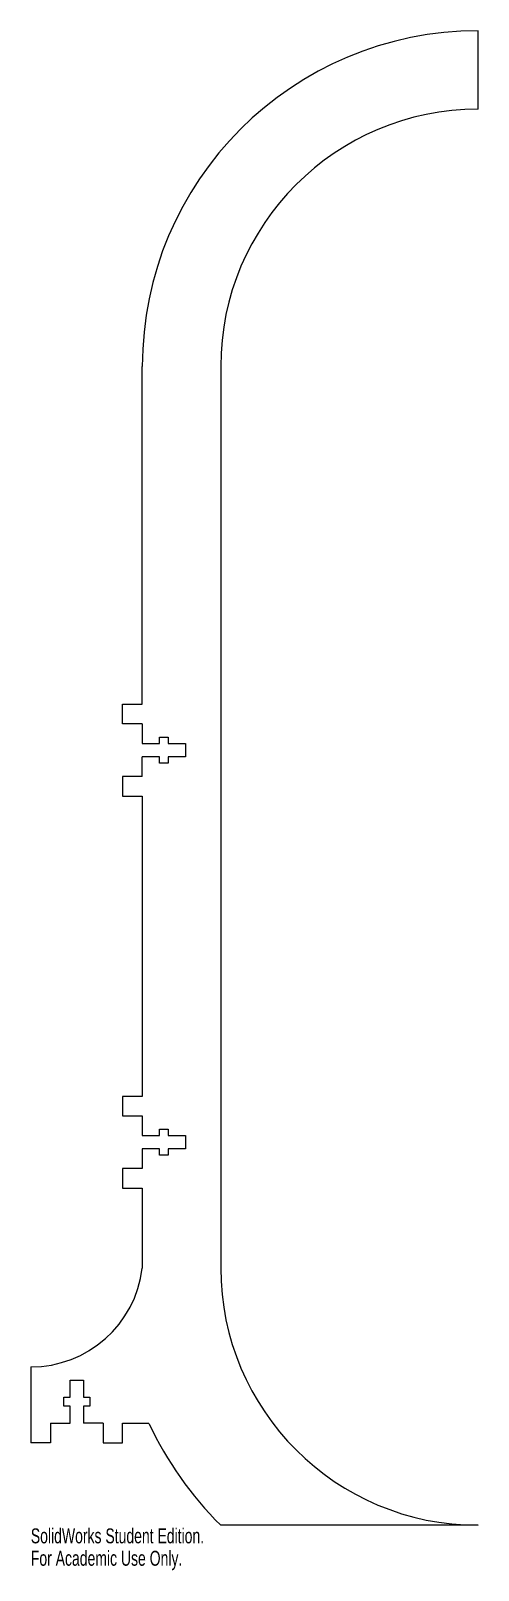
# Model space of a CAD drawing. Header units: inches. Extents: x -2.4 to 3.3, y -9.6 to 10.
import ezdxf

# ---------------------------------------------------------------- set-up
doc = ezdxf.new("R2010")
doc.units = ezdxf.units.IN
doc.header["$MEASUREMENT"] = 0
doc.styles.add('SLDTEXTSTYLE0', font='TXT', dxfattribs={"width": 0.7})

msp = doc.modelspace()

# ---------------------------------------------------------------- linework, layer by layer
at = {"color": 7, "linetype": 'Continuous', "lineweight": 15}
for p, q in [((3.28, 9.03), (3.28, 10.03)), ((-1, 1.44), (-1, 5.75)), ((0, 5.75), (0, -5.75)), ((-1.25, 1.44), (-1, 1.44)), ((-1.25, 1.19), (-1.25, 1.44)), ((-1, 1.19), (-1.25, 1.19)), ((-1, 1.19), (-1, 0.94)), ((-0.782, 0.94), (-0.782, 1.02)), ((-0.782, 1.02), (-0.668, 1.02)), ((-0.668, 1.02), (-0.668, 0.94)), ((-1, 0.94), (-0.782, 0.94)), ((-0.668, 0.94), (-0.45, 0.94)), ((-0.45, 0.94), (-0.45, 0.77)), ((-1, 0.52), (-1, 0.77)), ((-0.782, 0.77), (-1, 0.77)), ((-0.782, 0.69), (-0.782, 0.77)), ((-0.668, 0.69), (-0.782, 0.69)), ((-0.45, 0.77), (-0.668, 0.77)), ((-0.668, 0.77), (-0.668, 0.69)), ((-1, 0.52), (-1.25, 0.52)), ((-1.25, 0.52), (-1.25, 0.27)), ((-1.25, 0.27), (-1, 0.27)), ((-1, 0.27), (-1, -3.56)), ((-1, -3.56), (-1.25, -3.56)), ((-1.25, -3.56), (-1.25, -3.81)), ((-1.25, -3.81), (-1, -3.81)), ((-1, -3.81), (-1, -4.06)), ((-1, -4.06), (-0.782, -4.06)), ((-0.782, -4.06), (-0.782, -3.98)), ((-0.782, -3.98), (-0.668, -3.98)), ((-0.668, -3.98), (-0.668, -4.06)), ((-0.668, -4.06), (-0.45, -4.06)), ((-0.45, -4.06), (-0.45, -4.23)), ((-0.782, -4.23), (-1, -4.23)), ((-1, -4.23), (-1, -4.48)), ((-0.782, -4.31), (-0.782, -4.23)), ((-0.668, -4.31), (-0.782, -4.31)), ((-0.45, -4.23), (-0.668, -4.23)), ((-0.668, -4.23), (-0.668, -4.31)), ((-1, -4.48), (-1.25, -4.48)), ((-1.25, -4.48), (-1.25, -4.73)), ((-1.25, -4.73), (-1, -4.73)), ((-1, -4.73), (-1, -5.75)), ((-2.42, -7.011), (-2.42, -7.98)), ((-1.92, -7.398), (-1.92, -7.18)), ((-1.92, -7.18), (-1.75, -7.18)), ((-1.75, -7.18), (-1.75, -7.398)), ((-2, -7.512), (-2, -7.398)), ((-2, -7.398), (-1.92, -7.398)), ((-1.75, -7.398), (-1.67, -7.398)), ((-1.67, -7.398), (-1.67, -7.512)), ((-1.92, -7.512), (-2, -7.512)), ((-1.92, -7.73), (-1.92, -7.512)), ((-1.67, -7.512), (-1.75, -7.512)), ((-1.75, -7.512), (-1.75, -7.73)), ((-2.17, -7.73), (-2.17, -7.98)), ((-2.17, -7.73), (-1.92, -7.73)), ((-1.5, -7.73), (-1.75, -7.73)), ((-1.5, -7.73), (-1.5, -7.98)), ((-1.25, -7.98), (-1.25, -7.73)), ((-1.25, -7.73), (-0.915, -7.73)), ((-2.17, -7.98), (-2.42, -7.98)), ((-1.5, -7.98), (-1.25, -7.98)), ((3.28, -9.03), (0, -9.03))]:
    msp.add_line(p, q, dxfattribs=at)
for centre, radius, start, end in [((3.28, 5.75), 4.28, 90, 180), ((3.28, 5.75), 3.28, 90, 180), ((-2.42, -5.581), 1.43, 270, 353.2295), ((3.28, -5.75), 3.28, 180, 270), ((3.28, -5.75), 4.639, 205.2679, 225)]:
    msp.add_arc(centre, radius, start, end, dxfattribs=at)

# ---------------------------------------------------------------- texts
at = {"color": 7, "linetype": 'Continuous', "char_height": 0.1903, "attachment_point": 1, "style": 'SLDTEXTSTYLE0'}
for s, insert in [('SolidWorks Student Edition.', (-2.42, -9.07)), ('For Academic Use Only.', (-2.42, -9.356))]:
    msp.add_mtext(s, dxfattribs=dict(at, insert=insert))

doc.saveas('drawing.dxf')
